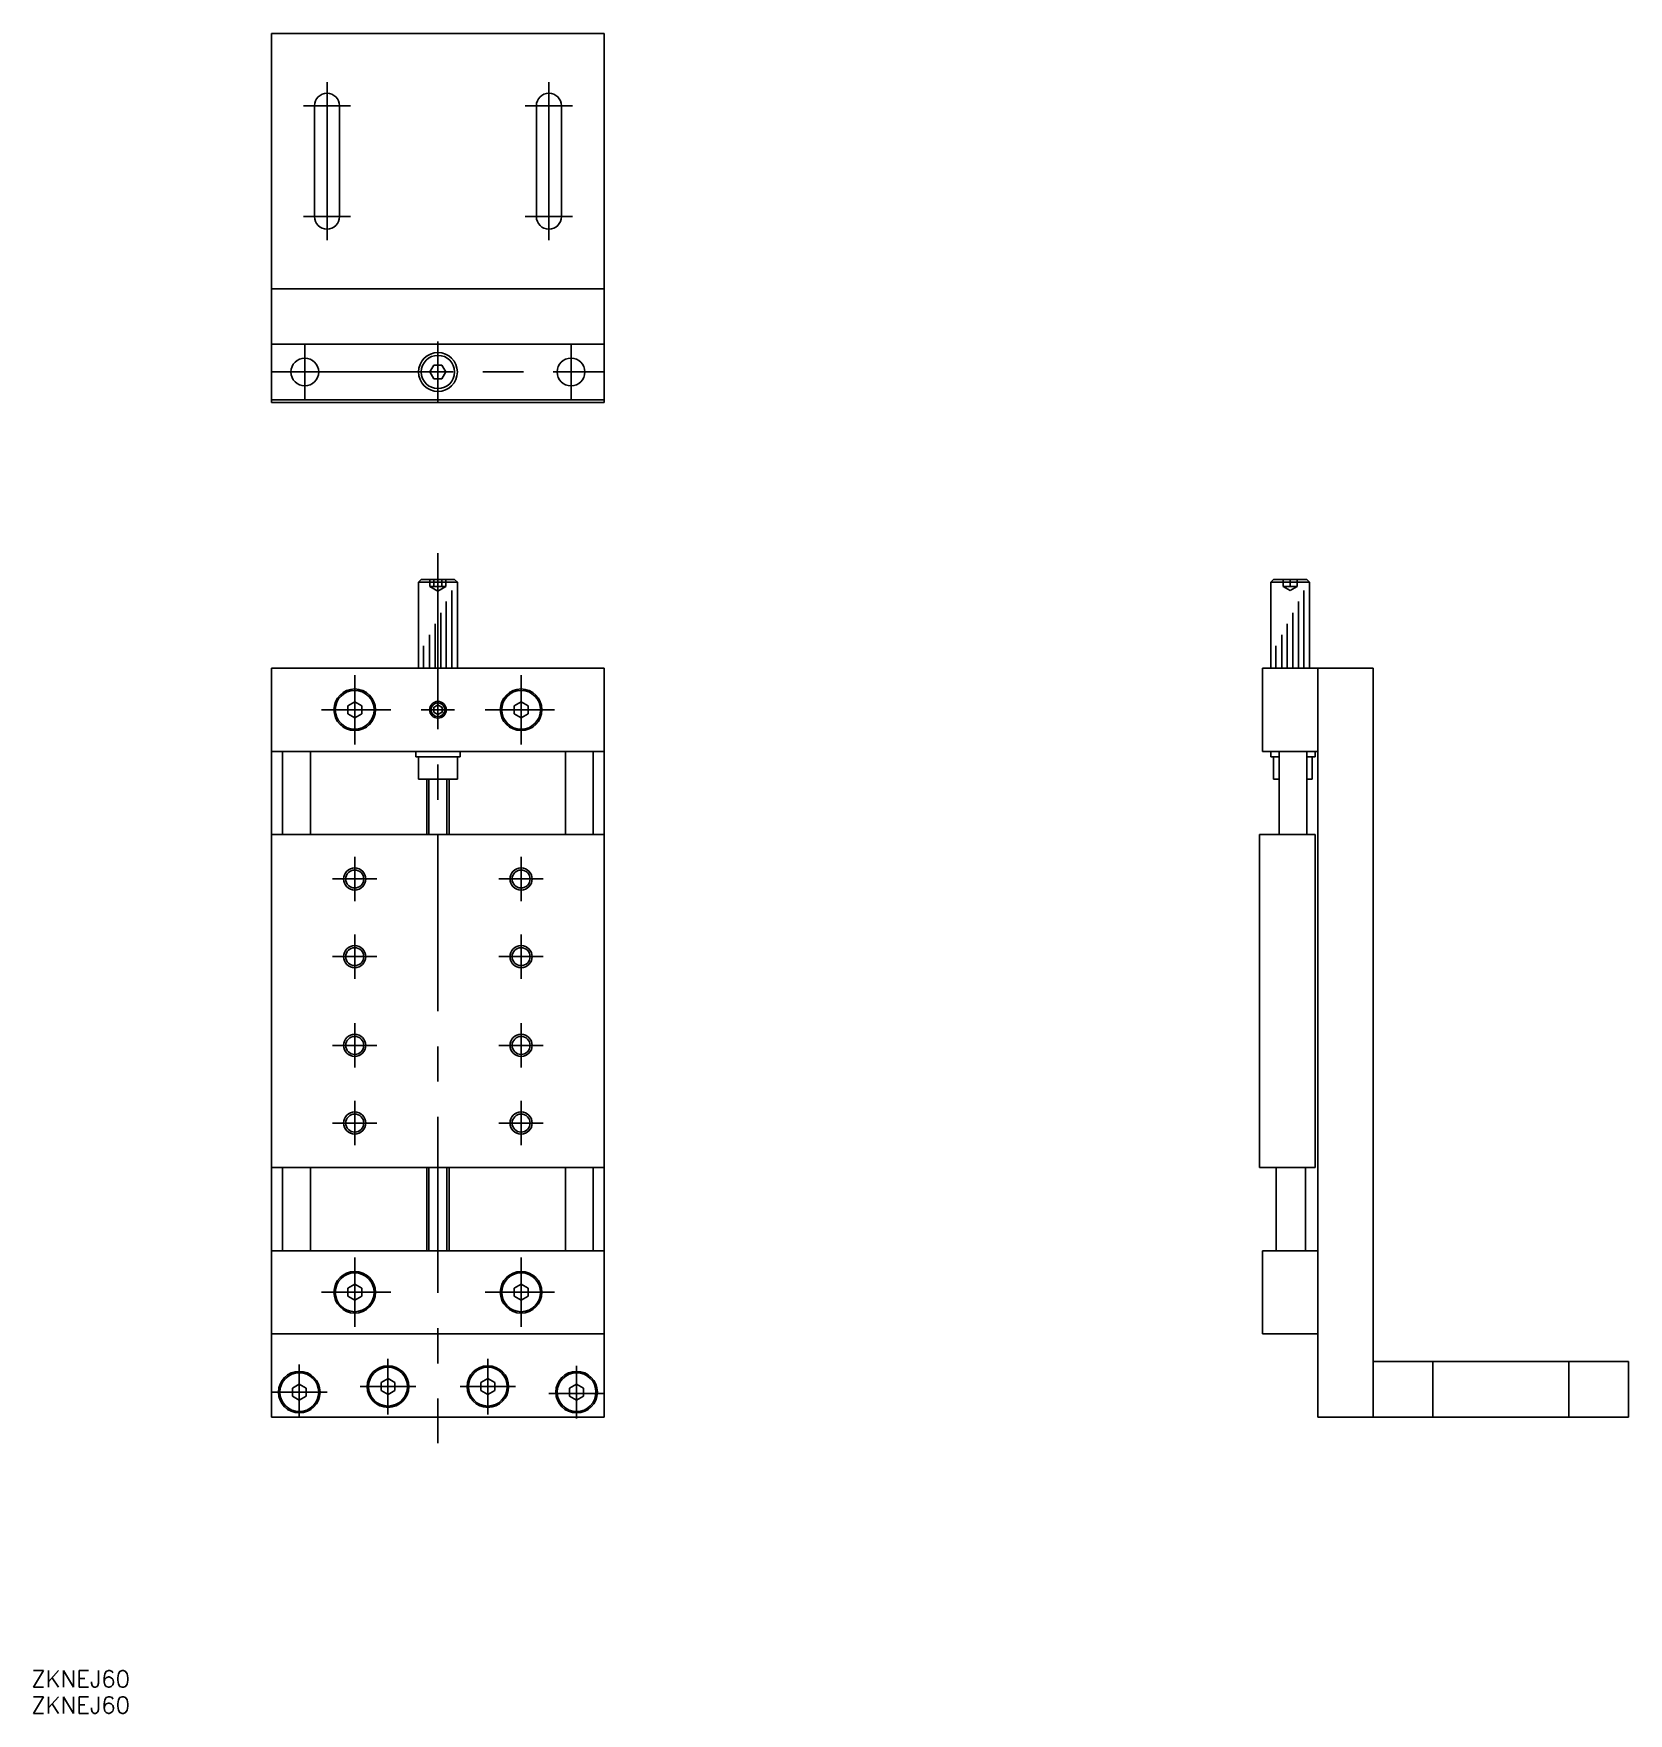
# Model space of a CAD drawing. Extents: x -73 to 215, y -53 to 249.
import ezdxf

# ---------------------------------------------------------------- set-up
doc = ezdxf.new("R2010")
doc.units = 0
doc.linetypes.add('CENTER', pattern=[50.8, 31.75, -6.35, 6.35, -6.35])
doc.linetypes.add('DASHED', pattern=[19.05, 12.7, -6.35])
doc.layers.get('0').update_dxf_attribs({"linetype": 'CONTINUOUS'})
doc.layers.add('CENTER', color=1, linetype='CENTER')
doc.styles.get("Standard").update_dxf_attribs({"font": 'txt.shx', "height": 3, "bigfont": 'bigfont.shx'})

# ---------------------------------------------------------------- blocks, each defined once
blk = doc.blocks.new('*U34')
at = {"color": 7, "linetype": 'CONTINUOUS'}
blk.add_text('ZKNEJ60', height=3, dxfattribs=at).set_placement((-73.29, -53.41))
blk = doc.blocks.new('*U35')
at = {"color": 7, "linetype": 'CONTINUOUS'}
blk.add_text('ZKNEJ60', height=3, dxfattribs=at).set_placement((-73.29, -48.69))

msp = doc.modelspace()

# ---------------------------------------------------------------- linework, layer by layer
at = {"color": 7, "linetype": 'CONTINUOUS'}
for p, q in [((-30, 249.39), (-30, 182.89)), ((30, 249.39), (-30, 249.39)), ((30, 182.89), (30, 249.39)), ((-22.25, 236.39), (-22.25, 216.39)), ((-17.75, 236.39), (-17.75, 216.39)), ((17.75, 236.39), (17.75, 216.39)), ((22.25, 236.39), (22.25, 216.39)), ((-30, 203.39), (30, 203.39)), ((-30, 193.39), (30, 193.39)), ((-0.72, 189.64), (-1.44, 188.39)), ((-1.44, 188.39), (-0.72, 187.14)), ((0.72, 189.64), (-0.72, 189.64)), ((1.44, 188.39), (0.72, 189.64)), ((0.72, 187.14), (1.44, 188.39)), ((-0.72, 187.14), (0.72, 187.14)), ((-30, 183.39), (30, 183.39)), ((-30, 182.89), (30, 182.89)), ((-3, 151), (-3.5, 150.5)), ((-3.5, 150.5), (-3.5, 135)), ((-3.5, 150.5), (3.5, 150.5)), ((3, 151), (-3, 151)), ((3, 151), (3.5, 150.5)), ((3.5, 150.5), (3.5, 135)), ((150.15, 150.5), (150.65, 151)), ((150.15, 150.5), (150.15, 135)), ((150.15, 150.5), (157.15, 150.5)), ((156.65, 151), (150.65, 151)), ((156.65, 151), (157.15, 150.5)), ((157.15, 150.5), (157.15, 135)), ((-30, 135), (30, 135)), ((-30, 120), (-30, 135)), ((-30, 135), (-30, 30)), ((5, 135), (-5, 135)), ((-3.5, 135), (3.5, 135)), ((3.5, 135), (-3.5, 135)), ((30, 135), (30, 120)), ((30, 135), (30, 30)), ((158.65, 135), (148.65, 135)), ((148.65, 120), (148.65, 135)), ((150.15, 135), (157.15, 135)), ((158.65, 135), (158.65, 0)), ((158.65, 130), (158.65, 135)), ((168.65, 135), (158.65, 135)), ((168.65, 0), (168.65, 135)), ((-15, 128.94), (-16.25, 128.22)), ((-16.25, 128.22), (-16.25, 126.78)), ((-13.75, 128.22), (-15, 128.94)), ((-13.75, 126.78), (-13.75, 128.22)), ((13.75, 128.22), (15, 128.94)), ((13.75, 126.78), (13.75, 128.22)), ((15, 128.94), (16.25, 128.22)), ((16.25, 128.22), (16.25, 126.78)), ((-16.25, 126.78), (-15, 126.06)), ((-15, 126.06), (-13.75, 126.78)), ((15, 126.06), (13.75, 126.78)), ((16.25, 126.78), (15, 126.06)), ((30, 120), (-30, 120)), ((-28, 120), (-28, 105)), ((-23, 120), (-23, 105)), ((-4, 119), (-4, 120)), ((-4, 119), (4, 119)), ((-3.5, 115), (-3.5, 119)), ((3.5, 115), (3.5, 119)), ((4, 119), (4, 120)), ((23, 120), (23, 105)), ((28, 120), (28, 105)), ((148.65, 120), (158.65, 120)), ((150.15, 119), (150.15, 120)), ((151.65, 119), (150.15, 119)), ((150.65, 115), (150.65, 119)), ((151.65, 120), (151.65, 105)), ((156.65, 120), (156.65, 105)), ((158.15, 119), (156.65, 119)), ((157.65, 115), (157.65, 119)), ((158.15, 119), (158.15, 120)), ((3.5, 115), (-3.5, 115)), ((-2, 115), (-2, 105)), ((2, 105), (2, 115)), ((151.65, 115), (150.65, 115)), ((157.65, 115), (156.65, 115)), ((-30, 105), (30, 105)), ((-30, 45), (-30, 105)), ((30, 105), (30, 45)), ((158.15, 105), (148.15, 105)), ((148.15, 45), (148.15, 105)), ((158.15, 50), (158.15, 105)), ((158.15, 45), (158.15, 90)), ((30, 45), (-30, 45)), ((-28, 45), (-28, 30)), ((-23, 45), (-23, 30)), ((-2, 45), (-2, 30)), ((2, 30), (2, 45)), ((23, 45), (23, 30)), ((28, 45), (28, 30)), ((148.15, 45), (158.15, 45)), ((148.15, 45), (158.15, 45)), ((148.15, 45), (158.15, 45)), ((151.15, 45), (151.15, 30)), ((156.4, 45), (156.4, 30)), ((-30, 30), (30, 30)), ((-30, 15), (-30, 30)), ((30, 30), (30, 15)), ((148.65, 30), (158.65, 30)), ((158.65, 30), (148.65, 30)), ((158.65, 15), (158.65, 30)), ((-16.25, 23.22), (-15, 23.94)), ((-16.25, 21.78), (-16.25, 23.22)), ((-15, 21.06), (-16.25, 21.78)), ((-15, 23.94), (-13.75, 23.22)), ((-13.75, 21.78), (-15, 21.06)), ((-13.75, 23.22), (-13.75, 21.78)), ((15, 23.94), (13.75, 23.22)), ((13.75, 23.22), (13.75, 21.78)), ((13.75, 21.78), (15, 21.06)), ((16.25, 23.22), (15, 23.94)), ((15, 21.06), (16.25, 21.78)), ((16.25, 21.78), (16.25, 23.22)), ((30, 15), (-30, 15)), ((-30, 15), (-30, 0)), ((30, 0), (30, 15)), ((158.65, 15), (148.65, 15)), ((214.65, 10), (168.65, 10)), ((214.65, 10), (214.65, 0)), ((-9, 6.94), (-10.25, 6.22)), ((-10.25, 6.22), (-10.25, 4.78)), ((-7.75, 6.22), (-9, 6.94)), ((-7.75, 4.78), (-7.75, 6.22)), ((7.75, 6.22), (9, 6.94)), ((7.75, 4.78), (7.75, 6.22)), ((9, 6.94), (10.25, 6.22)), ((10.25, 6.22), (10.25, 4.78)), ((-25, 5.94), (-26.25, 5.22)), ((-26.25, 5.22), (-26.25, 3.78)), ((-26.25, 3.78), (-25, 3.06)), ((-23.75, 5.22), (-25, 5.94)), ((-25, 3.06), (-23.75, 3.78)), ((-23.75, 3.78), (-23.75, 5.22)), ((-10.25, 4.78), (-9, 4.06)), ((-9, 4.06), (-7.75, 4.78)), ((9, 4.06), (7.75, 4.78)), ((10.25, 4.78), (9, 4.06)), ((23.75, 5.22), (25, 5.94)), ((23.75, 3.78), (23.75, 5.22)), ((25, 3.06), (23.75, 3.78)), ((25, 5.94), (26.25, 5.22)), ((26.25, 3.78), (25, 3.06)), ((26.25, 5.22), (26.25, 3.78)), ((-30, 0), (30, 0)), ((214.65, 0), (158.65, 0))]:
    msp.add_line(p, q, dxfattribs=at)
at = {"color": 3, "linetype": 'DASHED'}
for p, q in [((-1.44, 151), (-1.44, 149.7)), ((1.44, 149.7), (-1.44, 149.7)), ((0, 148.87), (-1.44, 149.7)), ((-0.72, 151), (-0.72, 149.7)), ((1.44, 149.7), (0, 148.87)), ((0.72, 151), (0.72, 149.7)), ((1.44, 151), (1.44, 149.7)), ((152.4, 151), (152.4, 149.7)), ((154.9, 149.7), (152.4, 149.7)), ((153.65, 148.98), (152.4, 149.7)), ((153.65, 151), (153.65, 149.7)), ((154.9, 149.7), (153.65, 148.98)), ((154.9, 151), (154.9, 149.7)), ((179.4, 0), (179.4, 10)), ((203.9, 0), (203.9, 10))]:
    msp.add_line(p, q, dxfattribs=at)
at = {"color": 3, "linetype": 'CONTINUOUS'}
for p, q in [((2.5, 135), (2.5, 149)), ((156.15, 135), (156.15, 149)), ((1.5, 135), (1.5, 147)), ((155.15, 135), (155.15, 147)), ((-0.5, 135), (-0.5, 143)), ((0.5, 135), (0.5, 145)), ((153.15, 135), (153.15, 143)), ((154.15, 135), (154.15, 145)), ((-1.5, 135), (-1.5, 141)), ((152.15, 135), (152.15, 141)), ((-2.59, 135), (-2.59, 139)), ((151.06, 135), (151.06, 139)), ((-1.62, 115), (-1.62, 105)), ((1.62, 105), (1.62, 115)), ((-1.62, 45), (-1.62, 30)), ((1.62, 30), (1.62, 45))]:
    msp.add_line(p, q, dxfattribs=at)
at = {"linetype": 'CONTINUOUS'}
msp.add_line((148.65, 15), (148.65, 30), dxfattribs=at)
at = {"color": 7, "linetype": 'CONTINUOUS'}
msp.add_lwpolyline([(-0.75, 127.07), (0, 126.63), (0.75, 127.07), (0.75, 127.93), (0, 128.37), (-0.75, 127.93)], close=True, dxfattribs=at)
for centre, radius in [((-24, 188.39), 2.5), ((0, 188.39), 3.5), ((0, 188.39), 3), ((24, 188.39), 2.5), ((-15, 127.5), 3.75), ((-15, 127.5), 3.5), ((15, 127.5), 3.75), ((15, 127.5), 3.5), ((0, 127.5), 1.5), ((-15, 97), 1.62), ((15, 97), 1.62), ((-15, 83), 1.62), ((15, 83), 1.62), ((-15, 67), 1.62), ((15, 67), 1.62), ((-15, 53), 1.62), ((15, 53), 1.62), ((-15, 22.5), 3.75), ((-15, 22.5), 3.5), ((15, 22.5), 3.75), ((15, 22.5), 3.5), ((-9, 5.5), 3.75), ((9, 5.5), 3.75), ((-25, 4.5), 3.75), ((-25, 4.5), 3.5), ((-9, 5.5), 3.5), ((9, 5.5), 3.5), ((25, 4.5), 3.75), ((25, 4.5), 3.5)]:
    msp.add_circle(centre, radius, dxfattribs=at)
at = {"color": 3, "linetype": 'CONTINUOUS'}
for centre, radius in [((0, 127.5), 1.23), ((-15, 97), 2), ((15, 97), 2), ((-15, 83), 2), ((15, 83), 2), ((-15, 67), 2), ((15, 67), 2), ((-15, 53), 2), ((15, 53), 2)]:
    msp.add_circle(centre, radius, dxfattribs=at)
at = {"color": 7, "linetype": 'CONTINUOUS'}
for centre, start, end in [((-20, 236.39), 0, 180), ((20, 236.39), 0, 180), ((-20, 216.39), 180, 0), ((20, 216.39), 180, 0)]:
    msp.add_arc(centre, 2.25, start, end, dxfattribs=at)
at = {"layer": 'CENTER', "color": 1, "linetype": 'CENTER'}
for p, q in [((-20, 240.64), (-20, 212.14)), ((20, 212.14), (20, 240.64)), ((-15.75, 236.39), (-24.25, 236.39)), ((24.25, 236.39), (15.75, 236.39)), ((-15.75, 216.39), (-24.25, 216.39)), ((24.25, 216.39), (15.75, 216.39)), ((0, 182.89), (0, 193.89)), ((-24, 183.39), (-24, 193.39)), ((24, 183.39), (24, 193.39)), ((-30, 188.39), (30, 188.39)), ((-29, 188.39), (29, 188.39)), ((0, 155.73), (0, -4.69)), ((-15, 121.25), (-15, 133.75)), ((15, 121.25), (15, 133.75)), ((-8.5, 127.5), (-21, 127.5)), ((-3, 127.5), (3, 127.5)), ((8.5, 127.5), (21, 127.5)), ((-15, 101), (-15, 93)), ((15, 101), (15, 93)), ((-19, 97), (-11, 97)), ((19, 97), (11, 97)), ((-15, 87), (-15, 79)), ((15, 87), (15, 79)), ((-19, 83), (-11, 83)), ((19, 83), (11, 83)), ((-15, 71), (-15, 63)), ((15, 71), (15, 63)), ((-19, 67), (-11, 67)), ((19, 67), (11, 67)), ((-15, 57), (-15, 49)), ((15, 57), (15, 49)), ((-19, 53), (-11, 53)), ((19, 53), (11, 53)), ((-15, 28.75), (-15, 16.25)), ((15, 28.75), (15, 16.25)), ((-8.5, 22.5), (-21, 22.5)), ((8.5, 22.5), (21, 22.5)), ((-25, 0), (-25, 9.5)), ((-9.01, 0.5), (-9.01, 10.5)), ((9, 0.5), (9, 10.5)), ((25, -0.25), (25, 9.25)), ((-20, 4.5), (-30, 4.5)), ((-14.01, 5.5), (-4.01, 5.5)), ((4, 5.5), (14, 5.5)), ((30, 4.25), (20, 4.25))]:
    msp.add_line(p, q, dxfattribs=at)

# ---------------------------------------------------------------- block references
at = {"color": 7, "linetype": 'CONTINUOUS'}
for name in ['*U35', '*U34']:
    msp.add_blockref(name, (0, 0), dxfattribs=at)

doc.saveas('drawing.dxf')
